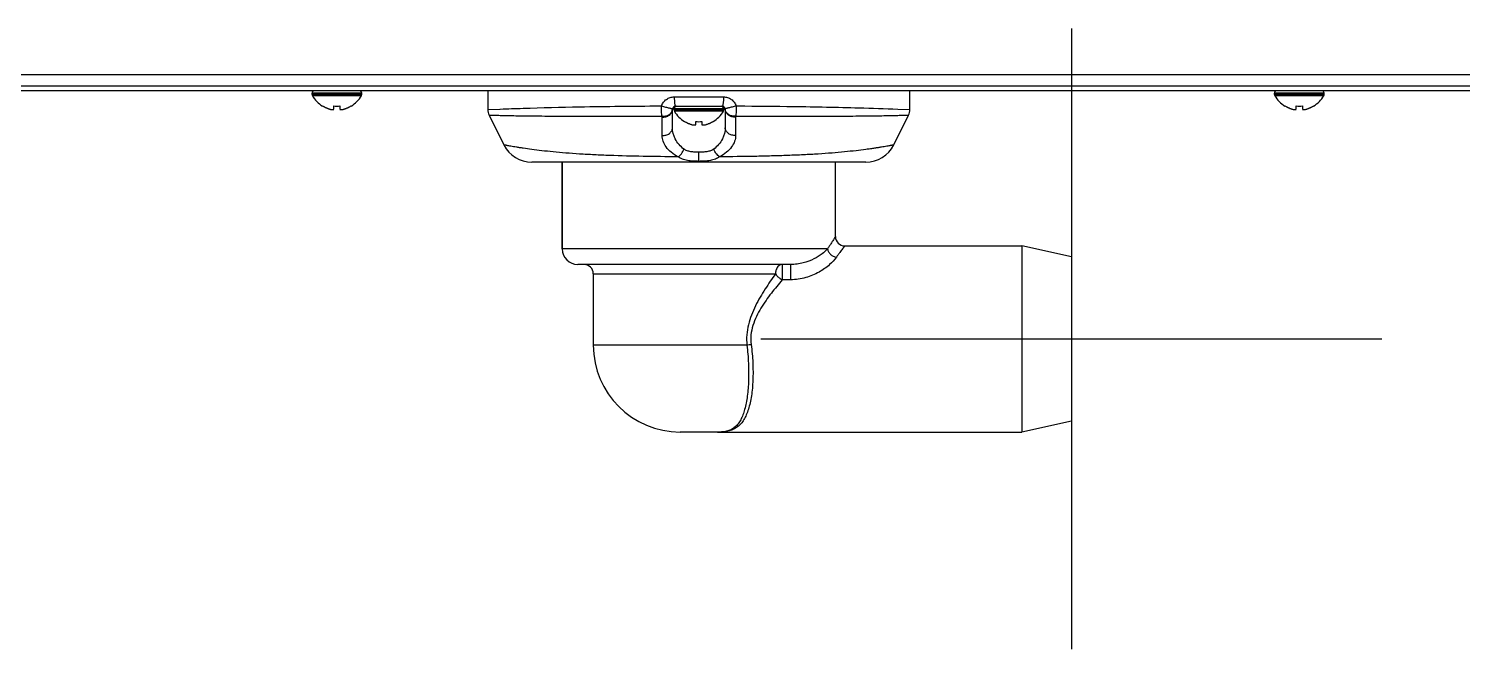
# Model space of a CAD drawing. Header units: millimetres. Extents: x -1538 to 3410, y -1646 to 2016.
# Drawn here: x -1286.3 to -1055.4, y -315.9 to -215.9 of the extents above; entities that cross this region are included whole.
import ezdxf

# ---------------------------------------------------------------- set-up
doc = ezdxf.new("R2010")
doc.units = ezdxf.units.MM
doc.header["$LTSCALE"] = 23.1
doc.layers.get('0').update_dxf_attribs({"linetype": 'CONTINUOUS'})

msp = doc.modelspace()

# ---------------------------------------------------------------- linework, layer by layer
at = {"color": 6}
for p, q in [((-1118.37, -215.94), (-1118.37, -315.94)), ((-1168.37, -265.94), (-1068.37, -265.94))]:
    msp.add_line(p, q, dxfattribs=at)
at = {"linetype": 'Continuous'}
for p, q in [((-1409.37, -223.34), (-650.97, -223.34)), ((-650.97, -225.94), (-1411.17, -225.94)), ((-1409.02, -225.14), (-651.31, -225.14)), ((-1212.37, -225.94), (-1212.37, -228.97)), ((-1144.37, -228.97), (-1144.37, -225.94)), ((-1232.67, -226.34), (-1240.67, -226.34)), ((-1240.67, -226.54), (-1240.67, -226.34)), ((-1232.67, -226.54), (-1240.67, -226.54)), ((-1232.72, -226.75), (-1240.61, -226.75)), ((-1238.97, -228.42), (-1238.97, -228.39)), ((-1237.17, -228.94), (-1237.17, -228.39)), ((-1236.17, -228.39), (-1236.17, -228.94)), ((-1234.37, -228.39), (-1234.37, -228.42)), ((-1232.67, -226.54), (-1232.67, -226.34)), ((-1184.62, -228.39), (-1184.36, -228.39)), ((-1182.33, -226.94), (-1174.4, -226.94)), ((-1182.12, -228.44), (-1174.62, -228.44)), ((-1181.97, -228.44), (-1174.77, -228.44)), ((-1172.37, -228.39), (-1172.11, -228.39)), ((-1077.67, -226.34), (-1085.67, -226.34)), ((-1085.67, -226.54), (-1085.67, -226.34)), ((-1077.67, -226.54), (-1085.67, -226.54)), ((-1077.72, -226.75), (-1085.61, -226.75)), ((-1083.97, -228.42), (-1083.97, -228.39)), ((-1082.17, -228.94), (-1082.17, -228.39)), ((-1081.17, -228.39), (-1081.17, -228.94)), ((-1079.37, -228.39), (-1079.37, -228.42)), ((-1077.67, -226.54), (-1077.67, -226.34)), ((-1212.37, -228.97), (-1210.41, -228.9)), ((-1212.15, -229.87), (-1209.75, -234.68)), ((-1210.41, -228.9), (-1210.36, -228.89)), ((-1182.37, -228.94), (-1182.62, -228.94)), ((-1182.62, -231.9), (-1182.62, -228.94)), ((-1174.37, -228.84), (-1182.37, -228.84)), ((-1182.37, -229.04), (-1182.37, -228.84)), ((-1174.37, -229.04), (-1182.37, -229.04)), ((-1174.42, -229.25), (-1182.31, -229.25)), ((-1180.67, -230.92), (-1180.67, -230.89)), ((-1178.87, -231.44), (-1178.87, -230.89)), ((-1177.87, -230.89), (-1177.87, -231.44)), ((-1176.07, -230.89), (-1176.07, -230.92)), ((-1174.37, -229.04), (-1174.37, -228.84)), ((-1174.12, -228.94), (-1174.37, -228.94)), ((-1174.12, -228.94), (-1174.12, -231.9)), ((-1146.98, -234.68), (-1144.58, -229.87)), ((-1146.34, -228.89), (-1146.3, -228.9)), ((-1146.3, -228.9), (-1144.37, -228.97)), ((-1151.46, -237.44), (-1205.28, -237.44)), ((-1200.37, -251.44), (-1200.37, -237.44)), ((-1200.37, -237.44), (-1200.37, -251.44)), ((-1178.37, -237.44), (-1178.37, -235.86)), ((-1156.37, -249.44), (-1156.37, -237.44)), ((-1156.37, -249.44), (-1156.37, -237.44)), ((-1157.64, -251.44), (-1200.37, -251.44)), ((-1154.87, -250.94), (-1126.37, -250.94)), ((-1118.37, -252.69), (-1126.37, -250.94)), ((-1126.37, -250.94), (-1126.37, -280.94)), ((-1163.59, -253.94), (-1197.87, -253.94)), ((-1164.94, -253.94), (-1164.94, -256.4)), ((-1163.59, -253.94), (-1163.59, -256.4)), ((-1118.37, -252.69), (-1118.37, -279.19)), ((-1195.37, -255.44), (-1166.03, -255.44)), ((-1195.37, -255.44), (-1195.37, -266.94)), ((-1163.59, -256.4), (-1164.94, -256.4)), ((-1170.62, -266.94), (-1195.37, -266.94)), ((-1118.37, -279.19), (-1126.37, -280.94)), ((-1175.37, -280.94), (-1181.37, -280.94)), ((-1175.37, -280.94), (-1126.37, -280.94)), ((-1175.37, -280.94), (-1175.37, -280.94)), ((-1175.37, -280.94), (-1175.37, -280.94))]:
    msp.add_line(p, q, dxfattribs=at)
for centre, radius, start, end in [((-1240.27, -226.34), 0.4, 90, 180), ((-1233.07, -226.34), 0.4, 0, 90), ((-1085.27, -226.34), 0.4, 90, 180), ((-1078.07, -226.34), 0.4, 0, 90), ((-1240.27, -226.54), 0.4, 180, 210.3012), ((-1236.47, -224.32), 4.8, 210.3012, 238.5421), ((-1236.48, -224.34), 4.75, 238.4659, 241.0313), ((-1236.48, -224.34), 4.75, 241.0316, 241.9926), ((-1236.48, -224.34), 4.75, 241.9926, 243.3187), ((-1236.67, -224.64), 3.79, 262.4013, 269.9911), ((-1236.67, -224.64), 3.79, 270.0089, 277.5987), ((-1236.85, -224.34), 4.75, 296.6813, 298.0074), ((-1236.85, -224.34), 4.75, 298.0074, 298.9684), ((-1236.85, -224.34), 4.75, 298.9687, 301.5341), ((-1236.86, -224.32), 4.8, 301.4579, 329.6988), ((-1233.07, -226.54), 0.4, 329.6988, 360), ((-1182.12, -228.94), 0.5, 90, 180), ((-1181.97, -228.84), 0.4, 90, 180), ((-1174.77, -228.84), 0.4, 0, 90), ((-1174.62, -228.94), 0.5, 0, 90), ((-1085.27, -226.54), 0.4, 180, 210.3012), ((-1081.47, -224.32), 4.8, 210.3012, 238.5421), ((-1081.48, -224.34), 4.75, 238.4659, 241.0313), ((-1081.48, -224.34), 4.75, 241.0316, 241.9926), ((-1081.48, -224.34), 4.75, 241.9926, 243.3187), ((-1081.67, -224.64), 3.79, 262.4013, 269.9911), ((-1081.67, -224.64), 3.79, 270.0089, 277.5987), ((-1081.85, -224.34), 4.75, 296.6813, 298.0074), ((-1081.85, -224.34), 4.75, 298.0074, 298.9684), ((-1081.85, -224.34), 4.75, 298.9687, 301.5341), ((-1081.86, -224.32), 4.8, 301.4579, 329.6988), ((-1078.07, -226.54), 0.4, 329.6988, 360), ((-1236.48, -224.35), 4.74, 243.3188, 244.4598), ((-1236.49, -224.35), 4.74, 244.4598, 245.4278), ((-1236.49, -224.35), 4.73, 245.4278, 246.6825), ((-1236.49, -224.36), 4.73, 246.6826, 247.4526), ((-1236.49, -224.36), 4.72, 247.4524, 248.9975), ((-1236.5, -224.37), 4.72, 248.9977, 249.4819), ((-1236.5, -224.38), 4.7, 249.4813, 251.5344), ((-1236.51, -224.4), 4.68, 251.535, 252.6227), ((-1236.51, -224.42), 4.67, 252.6228, 253.6051), ((-1236.52, -224.45), 4.64, 253.6036, 255.6824), ((-1237.41, -226.95), 2.01, 262.7256, 264.8598), ((-1237.41, -226.97), 1.98, 264.8627, 265.7144), ((-1237.42, -226.99), 1.97, 265.714, 266.9766), ((-1237.42, -227), 1.96, 266.9771, 268.0037), ((-1237.42, -227), 1.95, 268.0037, 269.0738), ((-1237.42, -227), 1.95, 269.0741, 270.1995), ((-1237.42, -227), 1.95, 270.1995, 271.1541), ((-1237.42, -227), 1.95, 271.1545, 272.3767), ((-1237.42, -226.99), 1.96, 272.3765, 273.2159), ((-1237.42, -226.98), 1.97, 273.2167, 274.6016), ((-1237.42, -226.97), 1.98, 274.6009, 275.2558), ((-1237.42, -226.95), 2.01, 275.2585, 277.2741), ((-1235.91, -226.95), 2.01, 262.7259, 264.7415), ((-1235.91, -226.97), 1.98, 264.7442, 265.3991), ((-1235.92, -226.98), 1.97, 265.3984, 266.7833), ((-1235.92, -226.99), 1.96, 266.7841, 267.6235), ((-1235.92, -227), 1.96, 267.6234, 268.8455), ((-1235.92, -227), 1.95, 268.8459, 270.9258), ((-1235.92, -227), 1.95, 270.9261, 271.9964), ((-1235.92, -227), 1.96, 271.9964, 273.0228), ((-1235.92, -226.99), 1.97, 273.0233, 274.286), ((-1235.92, -226.97), 1.98, 274.2856, 275.1372), ((-1235.92, -226.95), 2.01, 275.1401, 277.2744), ((-1236.81, -224.45), 4.64, 284.3176, 286.3964), ((-1236.82, -224.42), 4.67, 286.3949, 287.3772), ((-1236.83, -224.4), 4.68, 287.3773, 288.465), ((-1236.83, -224.38), 4.7, 288.4656, 290.5187), ((-1236.84, -224.37), 4.72, 290.5181, 291.0023), ((-1236.84, -224.36), 4.72, 291.0025, 292.5476), ((-1236.84, -224.36), 4.73, 292.5474, 293.3174), ((-1236.84, -224.35), 4.73, 293.3175, 294.5722), ((-1236.85, -224.35), 4.74, 294.5722, 295.5402), ((-1236.85, -224.35), 4.74, 295.5402, 296.6812), ((-1210.37, -228.97), 2, 180, 206.5651), ((-1182.36, -230.18), 1.94, 175.8774, 180.0644), ((-1183.64, -228.84), 1.03, 354.0374, 355.9341), ((-1181.97, -229.04), 0.4, 180, 210.3012), ((-1178.17, -226.82), 4.8, 210.3012, 238.5421), ((-1178.18, -226.84), 4.75, 238.4659, 241.0313), ((-1178.37, -227.14), 3.79, 262.4013, 269.9911), ((-1178.37, -227.14), 3.79, 270.0089, 277.5987), ((-1178.55, -226.84), 4.75, 298.9687, 301.5341), ((-1178.56, -226.82), 4.8, 301.4579, 329.6988), ((-1174.77, -229.04), 0.4, 329.6988, 360), ((-1173.09, -228.84), 1.03, 184.0652, 185.9617), ((-1174.38, -230.18), 1.94, 359.9431, 4.1302), ((-1146.37, -228.97), 2, 333.4349, 0), ((-1081.48, -224.35), 4.74, 243.3188, 244.4598), ((-1081.49, -224.35), 4.74, 244.4598, 245.4278), ((-1081.49, -224.35), 4.73, 245.4278, 246.6825), ((-1081.49, -224.36), 4.73, 246.6826, 247.4526), ((-1081.49, -224.36), 4.72, 247.4524, 248.9975), ((-1081.5, -224.37), 4.72, 248.9977, 249.4819), ((-1081.5, -224.38), 4.7, 249.4813, 251.5344), ((-1081.51, -224.4), 4.68, 251.535, 252.6227), ((-1081.51, -224.42), 4.67, 252.6228, 253.6051), ((-1081.52, -224.45), 4.64, 253.6036, 255.6824), ((-1082.41, -226.95), 2.01, 262.7256, 264.8598), ((-1082.41, -226.97), 1.98, 264.8627, 265.7144), ((-1082.42, -226.99), 1.97, 265.714, 266.9766), ((-1082.42, -227), 1.96, 266.9771, 268.0037), ((-1082.42, -227), 1.95, 268.0037, 269.0738), ((-1082.42, -227), 1.95, 269.0741, 270.1995), ((-1082.42, -227), 1.95, 270.1995, 271.1541), ((-1082.42, -227), 1.95, 271.1545, 272.3767), ((-1082.42, -226.99), 1.96, 272.3765, 273.2159), ((-1082.42, -226.98), 1.97, 273.2167, 274.6016), ((-1082.42, -226.97), 1.98, 274.6009, 275.2558), ((-1082.42, -226.95), 2.01, 275.2585, 277.2741), ((-1080.91, -226.95), 2.01, 262.7259, 264.7415), ((-1080.91, -226.97), 1.98, 264.7442, 265.3991), ((-1080.92, -226.98), 1.97, 265.3984, 266.7833), ((-1080.92, -226.99), 1.96, 266.7841, 267.6235), ((-1080.92, -227), 1.96, 267.6234, 268.8455), ((-1080.92, -227), 1.95, 268.8459, 270.9258), ((-1080.92, -227), 1.95, 270.9261, 271.9964), ((-1080.92, -227), 1.96, 271.9964, 273.0228), ((-1080.92, -226.99), 1.97, 273.0233, 274.286), ((-1080.92, -226.97), 1.98, 274.2856, 275.1372), ((-1080.92, -226.95), 2.01, 275.1401, 277.2744), ((-1081.81, -224.45), 4.64, 284.3176, 286.3964), ((-1081.82, -224.42), 4.67, 286.3949, 287.3772), ((-1081.83, -224.4), 4.68, 287.3773, 288.465), ((-1081.83, -224.38), 4.7, 288.4656, 290.5187), ((-1081.84, -224.37), 4.72, 290.5181, 291.0023), ((-1081.84, -224.36), 4.72, 291.0025, 292.5476), ((-1081.84, -224.36), 4.73, 292.5474, 293.3174), ((-1081.84, -224.35), 4.73, 293.3175, 294.5722), ((-1081.85, -224.35), 4.74, 294.5722, 295.5402), ((-1081.85, -224.35), 4.74, 295.5402, 296.6812), ((-1178.18, -226.84), 4.75, 241.0316, 241.9926), ((-1178.18, -226.84), 4.75, 241.9926, 243.3187), ((-1178.18, -226.85), 4.74, 243.3188, 244.4598), ((-1178.19, -226.85), 4.74, 244.4598, 245.4278), ((-1178.19, -226.85), 4.73, 245.4278, 246.6825), ((-1178.19, -226.86), 4.73, 246.6826, 247.4526), ((-1178.19, -226.86), 4.72, 247.4524, 248.9975), ((-1178.2, -226.87), 4.72, 248.9977, 249.4819), ((-1178.2, -226.88), 4.7, 249.4813, 251.5344), ((-1178.21, -226.9), 4.68, 251.535, 252.6227), ((-1178.21, -226.92), 4.67, 252.6228, 253.6051), ((-1178.22, -226.95), 4.64, 253.6036, 255.6824), ((-1179.11, -229.45), 2.01, 262.7256, 264.8598), ((-1179.11, -229.47), 1.98, 264.8627, 265.7144), ((-1179.12, -229.49), 1.97, 265.714, 266.9766), ((-1179.12, -229.5), 1.96, 266.9771, 268.0037), ((-1179.12, -229.5), 1.95, 268.0037, 269.0738), ((-1179.12, -229.5), 1.95, 269.0741, 270.1995), ((-1179.12, -229.5), 1.95, 270.1995, 271.1541), ((-1179.12, -229.5), 1.95, 271.1545, 272.3767), ((-1179.12, -229.49), 1.96, 272.3765, 273.2159), ((-1179.12, -229.48), 1.97, 273.2167, 274.6016), ((-1179.12, -229.47), 1.98, 274.6009, 275.2558), ((-1179.12, -229.45), 2.01, 275.2585, 277.2741), ((-1177.61, -229.45), 2.01, 262.7259, 264.7415), ((-1177.61, -229.47), 1.98, 264.7442, 265.3991), ((-1177.62, -229.48), 1.97, 265.3984, 266.7833), ((-1177.62, -229.49), 1.96, 266.7841, 267.6235), ((-1177.62, -229.5), 1.96, 267.6234, 268.8455), ((-1177.62, -229.5), 1.95, 268.8459, 270.9258), ((-1177.62, -229.5), 1.95, 270.9261, 271.9964), ((-1177.62, -229.5), 1.96, 271.9964, 273.0228), ((-1177.62, -229.49), 1.97, 273.0233, 274.286), ((-1177.62, -229.47), 1.98, 274.2856, 275.1372), ((-1177.62, -229.45), 2.01, 275.1401, 277.2744), ((-1178.51, -226.95), 4.64, 284.3176, 286.3964), ((-1178.52, -226.92), 4.67, 286.3949, 287.3772), ((-1178.53, -226.9), 4.68, 287.3773, 288.465), ((-1178.53, -226.88), 4.7, 288.4656, 290.5187), ((-1178.54, -226.87), 4.72, 290.5181, 291.0023), ((-1178.54, -226.86), 4.72, 291.0025, 292.5476), ((-1178.54, -226.86), 4.73, 292.5474, 293.3174), ((-1178.54, -226.85), 4.73, 293.3175, 294.5722), ((-1178.55, -226.85), 4.74, 294.5722, 295.5402), ((-1178.55, -226.85), 4.74, 295.5402, 296.6812), ((-1178.55, -226.84), 4.75, 296.6813, 298.0074), ((-1178.55, -226.84), 4.75, 298.0074, 298.9684), ((-1205.28, -232.44), 5, 206.565, 270), ((-1151.46, -232.44), 5, 270, 333.435), ((-1197.87, -251.44), 2.5, 180, 270), ((-1154.87, -249.44), 1.5, 179.9997, 270.0002), ((-1196.87, -255.44), 1.5, 0, 90), ((-1181.37, -266.94), 14, 180, 270), ((-1167.39, -288.64), 21.94, 96.6794, 98.4795), ((-1175.37, -264.56), 16.39, 270.0003, 270.1257)]:
    msp.add_arc(centre, radius, start, end, dxfattribs=at)
for points, knots in [([(-1210.36, -228.89), (-1209.14, -228.85), (-1204.87, -228.7), (-1196.29, -228.49), (-1188.94, -228.41), (-1184.62, -228.39)], [0, 0, 0, 0, 0.143104, 0.496977, 1, 1, 1, 1]), ([(-1184.29, -230.04), (-1184.31, -229.93), (-1184.35, -229.7), (-1184.39, -229.14), (-1184.38, -228.7), (-1184.36, -228.39)], [0, 0, 0, 0, 0.195889, 0.436947, 1, 1, 1, 1]), ([(-1184.36, -228.39), (-1184.3, -228.18), (-1184.14, -227.87), (-1183.85, -227.54), (-1183.5, -227.25), (-1183, -227.01), (-1182.55, -226.94), (-1182.33, -226.94)], [0, 0, 0, 0, 0.250949, 0.376327, 0.501449, 0.750553, 1, 1, 1, 1]), ([(-1184.36, -228.39), (-1184.26, -228.42), (-1184.04, -228.48), (-1183.73, -228.57), (-1183.43, -228.65), (-1183.17, -228.72), (-1182.97, -228.76), (-1182.83, -228.79), (-1182.75, -228.8), (-1182.69, -228.81), (-1182.64, -228.81), (-1182.61, -228.81), (-1182.6, -228.81), (-1182.6, -228.8)], [0, 0, 0, 0, 0.181943, 0.363521, 0.535495, 0.689642, 0.818338, 0.871145, 0.915365, 0.950529, 0.97624, 0.992425, 1, 1, 1, 1]), ([(-1182.33, -226.94), (-1182.33, -227.13), (-1182.32, -227.49), (-1182.29, -227.91), (-1182.24, -228.18), (-1182.21, -228.3), (-1182.18, -228.38), (-1182.16, -228.42), (-1182.13, -228.44), (-1182.12, -228.44)], [0, 0, 0, 0, 0.372548, 0.689589, 0.81246, 0.905553, 0.940225, 0.966958, 1, 1, 1, 1]), ([(-1174.4, -226.94), (-1174.4, -227.13), (-1174.41, -227.49), (-1174.45, -227.91), (-1174.49, -228.18), (-1174.52, -228.3), (-1174.55, -228.38), (-1174.57, -228.42), (-1174.6, -228.44), (-1174.62, -228.44)], [0, 0, 0, 0, 0.372549, 0.689589, 0.81246, 0.905553, 0.940225, 0.966958, 1, 1, 1, 1]), ([(-1174.4, -226.94), (-1174.18, -226.94), (-1173.74, -227.01), (-1173.23, -227.25), (-1172.89, -227.54), (-1172.59, -227.87), (-1172.44, -228.18), (-1172.37, -228.39)], [0, 0, 0, 0, 0.249447, 0.498552, 0.623673, 0.749052, 1, 1, 1, 1]), ([(-1172.37, -228.39), (-1172.48, -228.42), (-1172.69, -228.48), (-1173, -228.57), (-1173.3, -228.65), (-1173.57, -228.72), (-1173.77, -228.76), (-1173.9, -228.79), (-1173.98, -228.8), (-1174.04, -228.81), (-1174.09, -228.81), (-1174.12, -228.81), (-1174.13, -228.81), (-1174.14, -228.8)], [0, 0, 0, 0, 0.181945, 0.363525, 0.535498, 0.689644, 0.818339, 0.871145, 0.915364, 0.950528, 0.97624, 0.992425, 1, 1, 1, 1]), ([(-1172.37, -228.39), (-1172.35, -228.7), (-1172.34, -229.14), (-1172.38, -229.7), (-1172.42, -229.93), (-1172.44, -230.04)], [0, 0, 0, 0, 0.563056, 0.804115, 1, 1, 1, 1]), ([(-1172.11, -228.39), (-1169.11, -228.41), (-1162.59, -228.47), (-1154, -228.64), (-1148.42, -228.82), (-1146.34, -228.89)], [0, 0, 0, 0, 0.349936, 0.758031, 1, 1, 1, 1]), ([(-1212.15, -229.87), (-1212.16, -229.87), (-1212.15, -229.87), (-1212.15, -229.87), (-1212.14, -229.87), (-1212.13, -229.87), (-1212.11, -229.87), (-1212.08, -229.87), (-1212.04, -229.87), (-1211.98, -229.87), (-1211.9, -229.87), (-1211.81, -229.88), (-1211.71, -229.88), (-1211.59, -229.88), (-1211.41, -229.89), (-1211.15, -229.89), (-1210.79, -229.9), (-1210.37, -229.91), (-1209.9, -229.92), (-1209.38, -229.93), (-1208.8, -229.95), (-1207.91, -229.96), (-1206.66, -229.98), (-1204.99, -230), (-1203.09, -230.02), (-1200.98, -230.03), (-1198.65, -230.04), (-1196.12, -230.05), (-1193.39, -230.05), (-1189.43, -230.04), (-1186.37, -230.04), (-1184.29, -230.04)], [0, 0, 0, 0, 0.000062, 0.000246, 0.000554, 0.000985, 0.001539, 0.002217, 0.003941, 0.006159, 0.00887, 0.012075, 0.015775, 0.019969, 0.02466, 0.03553, 0.048392, 0.063251, 0.080114, 0.098987, 0.119875, 0.142781, 0.194656, 0.254608, 0.322585, 0.398483, 0.482115, 0.573189, 0.671268, 0.775718, 1, 1, 1, 1]), ([(-1184.3, -230.18), (-1184.09, -230.2), (-1183.67, -230.17), (-1183.11, -229.92), (-1182.78, -229.55), (-1182.64, -229.21), (-1182.62, -229.03), (-1182.62, -228.94)], [0, 0, 0, 0, 0.269903, 0.529792, 0.771381, 0.88688, 1, 1, 1, 1]), ([(-1184.29, -230.04), (-1184.09, -230.06), (-1183.7, -230.05), (-1183.16, -229.83), (-1182.82, -229.51), (-1182.66, -229.19), (-1182.63, -229.03), (-1182.62, -228.94)], [0, 0, 0, 0, 0.269583, 0.528722, 0.770535, 0.886409, 1, 1, 1, 1]), ([(-1172.44, -230.18), (-1172.64, -230.2), (-1173.06, -230.17), (-1173.62, -229.92), (-1173.96, -229.55), (-1174.09, -229.21), (-1174.12, -229.03), (-1174.12, -228.94)], [0, 0, 0, 0, 0.269903, 0.529792, 0.771381, 0.88688, 1, 1, 1, 1]), ([(-1172.44, -230.04), (-1172.64, -230.06), (-1173.04, -230.05), (-1173.57, -229.83), (-1173.91, -229.51), (-1174.07, -229.19), (-1174.11, -229.03), (-1174.11, -228.94)], [0, 0, 0, 0, 0.269584, 0.528722, 0.770534, 0.886409, 1, 1, 1, 1]), ([(-1172.44, -230.04), (-1170.36, -230.04), (-1166.39, -230.05), (-1161.58, -230.05), (-1158.08, -230.04), (-1155.75, -230.03), (-1153.64, -230.02), (-1151.74, -230), (-1150.07, -229.98), (-1148.63, -229.96), (-1147.57, -229.94), (-1146.83, -229.92), (-1146.36, -229.91), (-1145.94, -229.9), (-1145.59, -229.89), (-1145.28, -229.89), (-1145.06, -229.88), (-1144.92, -229.88), (-1144.83, -229.87), (-1144.75, -229.87), (-1144.69, -229.87), (-1144.64, -229.87), (-1144.61, -229.87), (-1144.59, -229.87), (-1144.59, -229.87), (-1144.58, -229.87), (-1144.58, -229.87), (-1144.58, -229.87)], [0, 0, 0, 0, 0.22428, 0.426813, 0.517891, 0.601525, 0.677423, 0.745403, 0.805354, 0.857228, 0.901021, 0.919893, 0.936755, 0.951614, 0.964475, 0.975344, 0.984228, 0.987927, 0.991132, 0.993843, 0.99606, 0.997784, 0.999015, 0.999446, 0.999754, 0.999938, 1, 1, 1, 1]), ([(-1184.29, -233.14), (-1184.08, -233.16), (-1183.66, -233.13), (-1183.11, -232.88), (-1182.77, -232.51), (-1182.64, -232.17), (-1182.62, -231.99), (-1182.62, -231.9)], [0, 0, 0, 0, 0.269962, 0.529845, 0.771406, 0.886892, 1, 1, 1, 1]), ([(-1181.71, -236.59), (-1182.1, -236.39), (-1182.81, -235.92), (-1183.64, -235.06), (-1184.16, -234.12), (-1184.29, -233.46), (-1184.29, -233.14)], [0, 0, 0, 0, 0.297149, 0.559141, 0.790551, 1, 1, 1, 1]), ([(-1180.77, -235.35), (-1181.35, -234.93), (-1182.26, -233.87), (-1182.62, -232.53), (-1182.62, -231.9)], [0, 0, 0, 0, 0.533739, 1, 1, 1, 1]), ([(-1174.12, -231.9), (-1174.12, -232.53), (-1174.48, -233.87), (-1175.39, -234.93), (-1175.97, -235.35)], [0, 0, 0, 0, 0.466261, 1, 1, 1, 1]), ([(-1172.44, -233.14), (-1172.44, -233.46), (-1172.57, -234.12), (-1173.09, -235.06), (-1173.92, -235.92), (-1174.63, -236.39), (-1175.02, -236.59)], [0, 0, 0, 0, 0.209447, 0.44086, 0.702851, 1, 1, 1, 1]), ([(-1172.44, -233.14), (-1172.65, -233.16), (-1173.07, -233.13), (-1173.62, -232.88), (-1173.96, -232.51), (-1174.09, -232.17), (-1174.12, -231.99), (-1174.12, -231.9)], [0, 0, 0, 0, 0.269962, 0.529845, 0.771406, 0.886892, 1, 1, 1, 1]), ([(-1181.71, -236.59), (-1183.59, -236.58), (-1187.25, -236.54), (-1191.76, -236.42), (-1195.17, -236.28), (-1197.54, -236.15), (-1199.75, -235.99), (-1201.78, -235.81), (-1203.6, -235.62), (-1205.2, -235.42), (-1206.39, -235.25), (-1207.22, -235.12), (-1207.74, -235.04), (-1208.21, -234.96), (-1208.61, -234.89), (-1208.96, -234.83), (-1209.2, -234.78), (-1209.37, -234.75), (-1209.47, -234.73), (-1209.55, -234.72), (-1209.62, -234.7), (-1209.67, -234.69), (-1209.71, -234.69), (-1209.73, -234.68), (-1209.74, -234.68), (-1209.75, -234.68), (-1209.75, -234.68)], [0, 0, 0, 0, 0.200474, 0.39081, 0.480227, 0.56478, 0.643696, 0.716198, 0.781536, 0.839025, 0.888116, 0.909389, 0.928438, 0.945245, 0.959801, 0.972105, 0.98216, 0.986346, 0.989971, 0.993037, 0.995545, 0.997494, 0.998886, 0.999374, 0.999722, 1, 1, 1, 1]), ([(-1181.71, -236.59), (-1181.61, -236.53), (-1181.41, -236.38), (-1181.06, -235.98), (-1180.86, -235.61), (-1180.77, -235.35)], [0, 0, 0, 0, 0.22053, 0.469837, 1, 1, 1, 1]), ([(-1178.37, -235.86), (-1178.58, -235.86), (-1179.02, -235.85), (-1179.65, -235.78), (-1180.25, -235.64), (-1180.61, -235.46), (-1180.77, -235.35)], [0, 0, 0, 0, 0.263146, 0.520098, 0.765825, 1, 1, 1, 1]), ([(-1175.97, -235.35), (-1176.12, -235.46), (-1176.48, -235.64), (-1177.08, -235.78), (-1177.72, -235.85), (-1178.15, -235.86), (-1178.37, -235.86)], [0, 0, 0, 0, 0.234173, 0.479901, 0.736854, 1, 1, 1, 1]), ([(-1175.02, -236.59), (-1175.12, -236.53), (-1175.32, -236.38), (-1175.67, -235.98), (-1175.87, -235.61), (-1175.97, -235.35)], [0, 0, 0, 0, 0.220524, 0.469829, 1, 1, 1, 1]), ([(-1146.98, -234.68), (-1146.98, -234.68), (-1146.99, -234.68), (-1146.99, -234.68), (-1147, -234.68), (-1147.02, -234.69), (-1147.03, -234.69), (-1147.06, -234.69), (-1147.11, -234.7), (-1147.18, -234.72), (-1147.27, -234.73), (-1147.37, -234.75), (-1147.48, -234.77), (-1147.61, -234.8), (-1147.82, -234.83), (-1148.12, -234.89), (-1148.52, -234.96), (-1148.99, -235.04), (-1149.52, -235.12), (-1150.11, -235.21), (-1150.76, -235.31), (-1151.75, -235.45), (-1153.13, -235.62), (-1154.96, -235.81), (-1156.98, -235.99), (-1159.19, -236.15), (-1161.56, -236.28), (-1164.07, -236.38), (-1166.69, -236.46), (-1170.35, -236.55), (-1173.14, -236.58), (-1175.02, -236.59)], [0, 0, 0, 0, 0.00007, 0.000278, 0.000626, 0.001113, 0.00174, 0.002505, 0.004455, 0.006962, 0.010028, 0.013654, 0.017839, 0.022586, 0.027894, 0.040198, 0.054754, 0.071561, 0.090609, 0.111882, 0.13535, 0.160973, 0.218462, 0.283798, 0.356301, 0.435216, 0.519768, 0.609185, 0.702694, 0.799523, 1, 1, 1, 1]), ([(-1178.37, -237.32), (-1178.69, -237.32), (-1179.31, -237.3), (-1180.2, -237.21), (-1181.02, -236.99), (-1181.5, -236.74), (-1181.71, -236.59)], [0, 0, 0, 0, 0.275621, 0.536586, 0.776528, 1, 1, 1, 1]), ([(-1175.02, -236.59), (-1175.23, -236.74), (-1175.72, -236.99), (-1176.53, -237.21), (-1177.43, -237.3), (-1178.05, -237.32), (-1178.37, -237.32)], [0, 0, 0, 0, 0.22347, 0.463413, 0.724378, 1, 1, 1, 1]), ([(-1157.64, -251.44), (-1157.91, -251.72), (-1158.6, -252.32), (-1159.9, -253.12), (-1161.28, -253.64), (-1162.56, -253.89), (-1163.24, -253.94), (-1163.59, -253.94)], [0, 0, 0, 0, 0.178291, 0.411157, 0.6893, 0.841349, 1, 1, 1, 1]), ([(-1156.37, -249.44), (-1156.37, -249.45), (-1156.37, -249.45), (-1156.38, -249.46), (-1156.39, -249.49), (-1156.42, -249.52), (-1156.46, -249.58), (-1156.51, -249.66), (-1156.59, -249.79), (-1156.72, -249.99), (-1156.9, -250.27), (-1157.12, -250.62), (-1157.37, -251.01), (-1157.55, -251.29), (-1157.64, -251.44)], [0, 0, 0, 0, 0.004232, 0.009499, 0.016859, 0.037823, 0.067067, 0.104493, 0.149933, 0.264146, 0.408163, 0.580161, 0.778177, 1, 1, 1, 1]), ([(-1157.64, -251.44), (-1157.61, -251.6), (-1157.49, -251.93), (-1157.17, -252.33), (-1156.73, -252.63), (-1156.4, -252.74), (-1156.22, -252.76)], [0, 0, 0, 0, 0.239141, 0.490556, 0.747205, 1, 1, 1, 1]), ([(-1154.87, -250.94), (-1154.87, -250.94), (-1154.87, -250.95), (-1154.87, -250.95), (-1154.88, -250.96), (-1154.9, -250.98), (-1154.92, -251.02), (-1154.96, -251.07), (-1155.01, -251.14), (-1155.08, -251.22), (-1155.15, -251.31), (-1155.27, -251.47), (-1155.44, -251.7), (-1155.67, -252.01), (-1155.94, -252.37), (-1156.13, -252.63), (-1156.22, -252.76)], [0, 0, 0, 0, 0.001061, 0.004227, 0.00949, 0.016842, 0.037787, 0.067005, 0.1044, 0.149808, 0.203051, 0.263956, 0.407929, 0.579926, 0.778009, 1, 1, 1, 1]), ([(-1164.94, -253.94), (-1165.04, -253.94), (-1165.24, -253.98), (-1165.52, -254.15), (-1165.75, -254.41), (-1165.86, -254.63), (-1165.9, -254.74)], [0, 0, 0, 0, 0.224617, 0.461434, 0.719739, 1, 1, 1, 1]), ([(-1156.22, -252.76), (-1156.54, -253.2), (-1157.38, -254.11), (-1159.04, -255.27), (-1160.79, -255.99), (-1162.35, -256.33), (-1163.18, -256.4), (-1163.59, -256.4)], [0, 0, 0, 0, 0.19192, 0.434099, 0.709056, 0.853529, 1, 1, 1, 1]), ([(-1166.03, -255.44), (-1166.6, -256.24), (-1167.45, -257.48), (-1168.51, -259.21), (-1169.27, -260.6), (-1169.93, -262.08), (-1170.43, -263.64), (-1170.7, -265.28), (-1170.68, -266.39), (-1170.62, -266.94)], [0, 0, 0, 0, 0.233043, 0.355286, 0.48048, 0.608111, 0.7377, 0.868638, 1, 1, 1, 1]), ([(-1165.9, -254.74), (-1165.92, -254.8), (-1166, -255.02), (-1166.03, -255.26), (-1166.03, -255.44)], [0, 0, 0, 0, 0.244384, 1, 1, 1, 1]), ([(-1166.03, -255.44), (-1165.98, -255.55), (-1165.87, -255.69), (-1165.7, -255.86), (-1165.56, -255.99), (-1165.42, -256.11), (-1165.21, -256.25), (-1165.05, -256.34), (-1164.94, -256.4)], [0, 0, 0, 0, 0.237949, 0.363159, 0.491095, 0.620182, 0.749232, 1, 1, 1, 1]), ([(-1164.94, -256.4), (-1165.54, -257.1), (-1166.44, -258.19), (-1167.57, -259.72), (-1168.39, -260.97), (-1169.12, -262.3), (-1169.7, -263.74), (-1170.03, -265.28), (-1170.01, -266.33), (-1169.94, -266.85)], [0, 0, 0, 0, 0.232697, 0.354698, 0.479686, 0.607219, 0.7369, 0.868175, 1, 1, 1, 1]), ([(-1170.62, -266.94), (-1170.51, -267.91), (-1170.35, -269.81), (-1170.33, -272.55), (-1170.49, -274.69), (-1170.73, -276.23), (-1170.97, -277.25), (-1171.26, -278.15), (-1171.6, -278.93), (-1172.02, -279.59), (-1172.5, -280.13), (-1173.08, -280.53), (-1173.74, -280.79), (-1174.52, -280.93), (-1175.07, -280.94), (-1175.37, -280.94)], [0, 0, 0, 0, 0.175515, 0.341836, 0.492551, 0.560456, 0.6228, 0.679421, 0.730472, 0.776551, 0.818874, 0.859426, 0.900932, 0.946612, 1, 1, 1, 1]), ([(-1169.94, -266.85), (-1169.81, -267.83), (-1169.64, -269.74), (-1169.63, -272.5), (-1169.81, -274.66), (-1170.1, -276.21), (-1170.37, -277.23), (-1170.7, -278.14), (-1171.09, -278.92), (-1171.56, -279.59), (-1172.12, -280.12), (-1172.77, -280.52), (-1173.51, -280.79), (-1174.38, -280.92), (-1175, -280.94), (-1175.33, -280.94)], [0, 0, 0, 0, 0.171139, 0.333368, 0.480498, 0.546921, 0.608082, 0.663922, 0.714733, 0.761283, 0.80496, 0.847845, 0.892612, 0.94227, 1, 1, 1, 1])]:
    msp.add_open_spline(points, degree=3, knots=knots, dxfattribs=at)
for points in [[(-1184.29, -233.14), (-1184.29, -232.15), (-1184.3, -231.17), (-1184.3, -230.18)], [(-1172.44, -230.18), (-1172.44, -231.17), (-1172.44, -232.15), (-1172.44, -233.14)]]:
    msp.add_open_spline(points, degree=3, dxfattribs=at)

doc.saveas('drawing.dxf')
